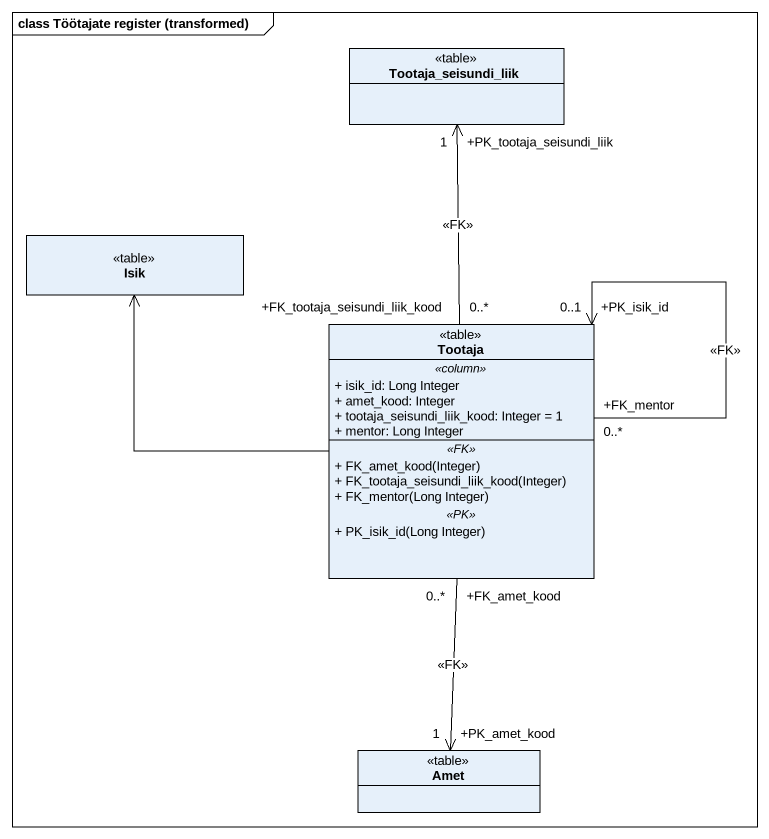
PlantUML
@startuml
mainframe class Töötajate register (transformed)
hide circle
hide empty members
skinparam classAttributeIconSize 0
class Tootaja_seisundi_liik <<table>>
class Isik <<table>>
class Tootaja <<table>> {
  .. <<column>> ..
  + isik_id: Long Integer
  + amet_kood: Integer
  + tootaja_seisundi_liik_kood: Integer = 1
  + mentor: Long Integer
  .. <<FK>> ..
  + FK_amet_kood(Integer)
  + FK_tootaja_seisundi_liik_kood(Integer)
  + FK_mentor(Long Integer)
  .. <<PK>> ..
  + PK_isik_id(Long Integer)
}
class Amet <<table>>
Tootaja "+FK_tootaja_seisundi_liik_kood\n0..*" -up-> "+PK_tootaja_seisundi_liik\n1" Tootaja_seisundi_liik : <<FK>>
Tootaja -left-> Isik
Tootaja "+FK_mentor\n0..*" --> "+PK_isik_id\n0..1" Tootaja : <<FK>>
Tootaja "+FK_amet_kood\n0..*" --> "+PK_amet_kood\n1" Amet : <<FK>>
@enduml
